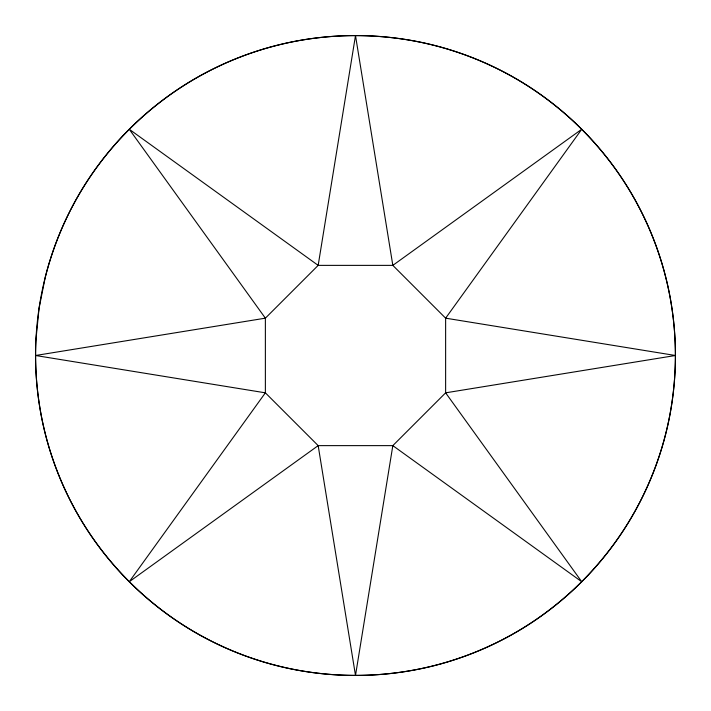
<?xml version="1.0" encoding="UTF-8"?>
<svg xmlns="http://www.w3.org/2000/svg" width="711" height="711" viewBox="0 0 711 711"><rect width="100%" height="100%" fill="white"/><g stroke="black" fill="none" stroke-linecap="round" stroke-linejoin="round"><path stroke-width="1.07" d="M35.941 339.636C34.457 371.16 37.576 402.861 45.202 433.488A271.371 229.413 67.5 0 0 80.938 519.777C107.948 564.836 146.155 603.061 191.232 630.062A271.371 229.413 22.5 0 0 277.512 665.807C328.473 678.57 382.527 678.578 433.488 665.798A271.371 229.413 -22.5 0 0 519.777 630.062C564.836 603.052 603.061 564.845 630.062 519.768A271.371 229.413 -67.5 0 0 665.807 433.488C678.57 382.527 678.578 328.473 665.798 277.512A271.371 229.413 67.5 0 0 630.062 191.223C603.052 146.164 564.845 107.939 519.768 80.938A271.371 229.413 22.5 0 0 433.488 45.193C382.527 32.43 328.473 32.422 277.512 45.202A271.371 229.413 -22.5 0 0 191.223 80.938C146.164 107.948 107.939 146.155 80.938 191.232A271.371 229.413 -67.5 0 0 45.193 277.512L39.061 308.254L35.941 339.636M355.5 35.55L318.173 265.372L265.372 318.173L35.55 355.5L265.372 392.828L318.173 445.628L355.5 675.45L392.828 445.628L445.628 392.828L675.45 355.5A319.95 319.95 0 0 0 195.525 78.414A319.95 319.95 0 0 0 195.525 632.586A319.95 319.95 0 0 0 675.45 355.5L445.628 318.173L392.828 265.372L355.5 35.55M265.372 392.828L129.26 581.74L318.173 445.628L392.828 445.628L581.74 581.74L445.628 392.828L445.628 318.173L581.74 129.26L392.828 265.372L318.173 265.372L129.26 129.26L265.372 318.173L265.372 392.828"/></g></svg>
